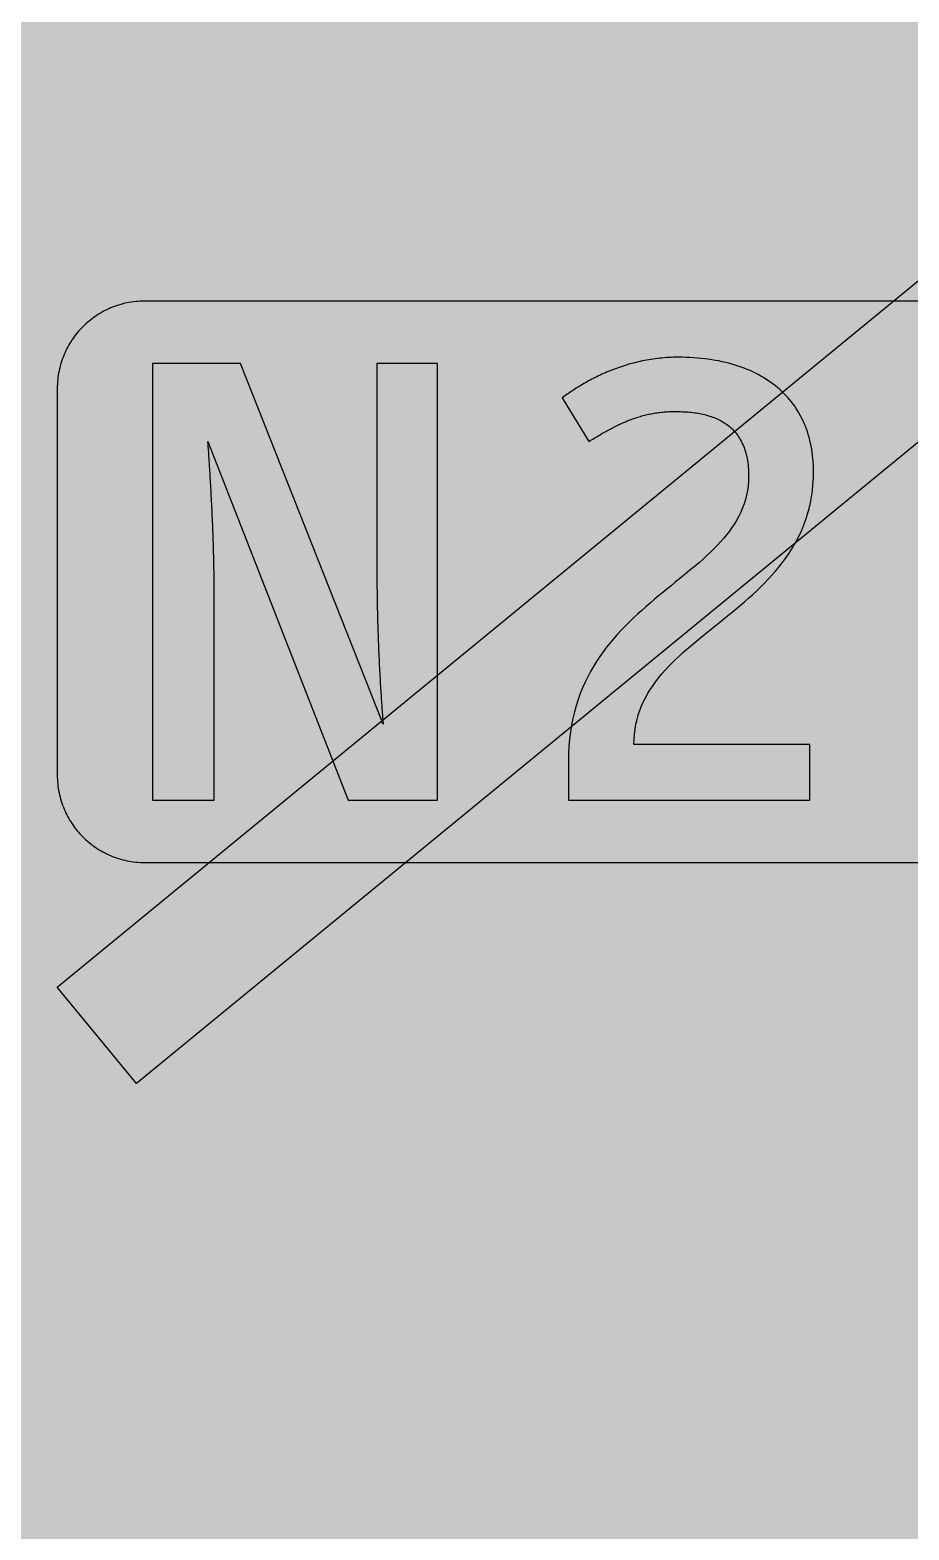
# Model space of a CAD drawing. Header units: millimetres. Extents: x 0 to 423, y 0 to 564.
# Drawn here: x 224.5 to 323.9, y 169.7 to 339.4 of the extents above; entities that cross this region are included whole.
import ezdxf

# ---------------------------------------------------------------- set-up
doc = ezdxf.new("R2010")
doc.units = ezdxf.units.MM

msp = doc.modelspace()

# ---------------------------------------------------------------- hatches: boundary and pattern name
for color, points in [(254, [(21.2189, 0.0537), (20.955, 0.0533), (20.6934, 0.0584), (20.4292, 0.066), (20.1676, 0.0787), (19.906, 0.094), (19.6469, 0.1118), (19.3853, 0.1321), (19.1262, 0.1549), (18.8671, 0.1829), (18.608, 0.2134), (18.349, 0.2464), (18.0924, 0.2845), (17.8359, 0.3251), (17.5793, 0.3683), (17.3253, 0.414), (17.0688, 0.4623), (16.8148, 0.5156), (16.5633, 0.5715), (16.3093, 0.6299), (16.0579, 0.6909), (15.809, 0.7544), (15.56, 0.823), (15.3111, 0.8941), (15.0622, 0.9677), (14.8158, 1.0439), (14.5694, 1.1227), (14.3256, 1.2065), (14.0818, 1.2903), (13.8379, 1.3792), (13.5966, 1.4707), (13.3579, 1.5672), (13.1191, 1.6637), (12.8803, 1.7628), (12.6441, 1.8669), (12.4079, 1.9736), (12.1742, 2.0803), (11.9405, 2.192), (11.7094, 2.3089), (11.4808, 2.4257), (11.2522, 2.5451), (11.0236, 2.6695), (10.7975, 2.794), (10.574, 2.9235), (10.3505, 3.0556), (10.1295, 3.1877), (9.9111, 3.3249), (9.6926, 3.4646), (9.4742, 3.6068), (9.2608, 3.7541), (9.0475, 3.9014), (8.8341, 4.0513), (8.6258, 4.2037), (8.4176, 4.3612), (8.2118, 4.5187), (8.0061, 4.6812), (7.8029, 4.8438), (7.6022, 5.0114), (7.4041, 5.1816), (7.206, 5.3518), (7.0129, 5.527), (6.8174, 5.7048), (6.6269, 5.8826), (6.4389, 6.0655), (6.2509, 6.2509), (6.0655, 6.4389), (5.8852, 6.6269), (5.7048, 6.8174), (5.527, 7.0104), (5.3518, 7.206), (5.1816, 7.4041), (5.0114, 7.6022), (4.8463, 7.8029), (4.6812, 8.0061), (4.5187, 8.2118), (4.3612, 8.4176), (4.2062, 8.6258), (4.0513, 8.8341), (3.9014, 9.0475), (3.7541, 9.2608), (3.6068, 9.4742), (3.4646, 9.6926), (3.3249, 9.9085), (3.1877, 10.1295), (3.0556, 10.3505), (2.9235, 10.574), (2.794, 10.7975), (2.6695, 11.0236), (2.5451, 11.2522), (2.4257, 11.4808), (2.3063, 11.7094), (2.192, 11.9405), (2.0803, 12.1742), (1.971, 12.4079), (1.8669, 12.6441), (1.7628, 12.8803), (1.6637, 13.1191), (1.5646, 13.3579), (1.4707, 13.5966), (1.3792, 13.8379), (1.2903, 14.0818), (1.2065, 14.3256), (1.1227, 14.5694), (1.0439, 14.8158), (0.9652, 15.0622), (0.8915, 15.3111), (0.823, 15.56), (0.7544, 15.809), (0.6883, 16.0604), (0.6274, 16.3119), (0.569, 16.5633), (0.5131, 16.8148), (0.4623, 17.0688), (0.4115, 17.3253), (0.3658, 17.5793), (0.3226, 17.8359), (0.2819, 18.0924), (0.2464, 18.3515), (0.2134, 18.608), (0.1829, 18.8671), (0.1549, 19.1262), (0.1295, 19.3878), (0.1092, 19.6469), (0.0914, 19.9085), (0.0762, 20.1701), (0.066, 20.4318), (0.0584, 20.6934), (0.0533, 20.955), (0.0508, 21.2192), (0.0522, 543.3314), (0.0533, 543.593), (0.0584, 543.8546), (0.066, 544.1188), (0.0762, 544.3804), (0.0914, 544.642), (0.1092, 544.9011), (0.1295, 545.1627), (0.1549, 545.4218), (0.1829, 545.6809), (0.2134, 545.94), (0.2464, 546.1991), (0.2819, 546.4556), (0.3226, 546.7121), (0.3658, 546.9687), (0.4115, 547.2227), (0.4623, 547.4792), (0.5131, 547.7332), (0.569, 547.9847), (0.6274, 548.2387), (0.6883, 548.4876), (0.7544, 548.7391), (0.823, 548.988), (0.8915, 549.2369), (0.9652, 549.4858), (1.0439, 549.7322), (1.1227, 549.9786), (1.2065, 550.2224), (1.2903, 550.4663), (1.3792, 550.7076), (1.4707, 550.9489), (1.5646, 551.1902), (1.6637, 551.4289), (1.7628, 551.6677), (1.8669, 551.9039), (1.971, 552.1401), (2.0803, 552.3738), (2.192, 552.6049), (2.3063, 552.8386), (2.4257, 553.0672), (2.5451, 553.2958), (2.6695, 553.5244), (2.794, 553.7505), (2.9235, 553.974), (3.0556, 554.1975), (3.1877, 554.4185), (3.3249, 554.6369), (3.4646, 554.8554), (3.6068, 555.0738), (3.7541, 555.2872), (3.9014, 555.5005), (4.0513, 555.7114), (4.2062, 555.9222), (4.3612, 556.1305), (4.5187, 556.3362), (4.6812, 556.5419), (4.8463, 556.7451), (5.0114, 556.9458), (5.1816, 557.1439), (5.3518, 557.342), (5.527, 557.5351), (5.7048, 557.7281), (5.8852, 557.9212), (6.0655, 558.1091), (6.2509, 558.2971), (6.4389, 558.4825), (6.6269, 558.6628), (6.8174, 558.8432), (7.0129, 559.021), (7.206, 559.1937), (7.4041, 559.3664), (7.6022, 559.5366), (7.8029, 559.7017), (8.0061, 559.8668), (8.2118, 560.0268), (8.4176, 560.1868), (8.6258, 560.3418), (8.8341, 560.4967), (9.0475, 560.6466), (9.2608, 560.7939), (9.4742, 560.9387), (9.6926, 561.0835), (9.9111, 561.2232), (10.1295, 561.3603), (10.3505, 561.4924), (10.574, 561.6245), (10.7975, 561.754), (11.0236, 561.8785), (11.2522, 562.0029), (11.4808, 562.1223), (11.7094, 562.2392), (11.9405, 562.356), (12.1742, 562.4678), (12.4079, 562.5744), (12.6441, 562.6811), (12.8803, 562.7853), (13.1191, 562.8843), (13.3579, 562.9834), (13.5966, 563.0774), (13.8379, 563.1688), (14.0818, 563.2577), (14.3256, 563.3415), (14.5694, 563.4253), (14.8158, 563.5041), (15.0622, 563.5803), (15.3111, 563.6539), (15.56, 563.7251), (15.809, 563.7936), (16.0579, 563.8571), (16.3093, 563.9206), (16.5633, 563.9791), (16.8148, 564.0349), (17.0688, 564.0857), (17.3253, 564.1365), (17.5793, 564.1823), (17.8359, 564.2254), (18.0924, 564.2635), (18.349, 564.3016), (18.608, 564.3347), (18.8671, 564.3651), (19.1262, 564.3931), (19.3853, 564.4185), (19.6469, 564.4388), (19.906, 564.4566), (20.1676, 564.4718), (20.4292, 564.482), (20.6934, 564.4896), (20.955, 564.4947), (21.2166, 564.4972), (402.2189, 564.4981), (402.4808, 564.4947), (402.7424, 564.4896), (403.0066, 564.482), (403.2682, 564.4718), (403.5298, 564.4566), (403.7889, 564.4388), (404.0505, 564.4185), (404.3096, 564.3931), (404.5687, 564.3651), (404.8277, 564.3347), (405.0868, 564.3016), (405.3434, 564.2635), (405.5999, 564.2254), (405.8564, 564.1823), (406.113, 564.1365), (406.367, 564.0857), (406.621, 564.0349), (406.875, 563.9791), (407.1264, 563.9206), (407.3779, 563.8571), (407.6268, 563.7936), (407.8783, 563.7251), (408.1272, 563.6539), (408.3736, 563.5803), (408.62, 563.5041), (408.8663, 563.4253), (409.1102, 563.3415), (409.354, 563.2577), (409.5979, 563.1688), (409.8392, 563.0774), (410.0805, 562.9834), (410.3192, 562.8843), (410.5554, 562.7853), (410.7942, 562.6811), (411.0279, 562.5744), (411.2616, 562.4678), (411.4952, 562.356), (411.7264, 562.2392), (411.9575, 562.1223), (412.1861, 562.0029), (412.4122, 561.8785), (412.6382, 561.754), (412.8643, 561.6245), (413.0853, 561.4924), (413.3063, 561.3603), (413.5272, 561.2232), (413.7457, 561.0835), (413.9616, 560.9387), (414.1775, 560.7939), (414.3908, 560.6466), (414.6017, 560.4967), (414.8125, 560.3418), (415.0208, 560.1868), (415.2265, 560.0268), (415.4297, 559.8668), (415.6329, 559.7017), (415.8336, 559.5366), (416.0342, 559.3664), (416.2298, 559.1937), (416.4254, 559.021), (416.6184, 558.8432), (416.8089, 558.6628), (416.9994, 558.4825), (417.1848, 558.2971), (417.3703, 558.1091), (417.5531, 557.9212), (417.7335, 557.7281), (417.9087, 557.5351), (418.084, 557.342), (418.2567, 557.1439), (418.4244, 556.9458), (418.592, 556.7451), (418.7546, 556.5419), (418.9171, 556.3362), (419.0746, 556.1305), (419.2321, 555.9222), (419.3845, 555.7114), (419.5369, 555.5005), (419.6842, 555.2872), (419.829, 555.0738), (419.9712, 554.8554), (420.1109, 554.6369), (420.2481, 554.4185), (420.3827, 554.1975), (420.5148, 553.974), (420.6418, 553.7505), (420.7688, 553.5244), (420.8907, 553.2958), (421.0126, 553.0672), (421.1295, 552.8386), (421.2438, 552.6049), (421.3555, 552.3738), (421.4647, 552.1401), (421.5689, 551.9039), (421.673, 551.6677), (421.7746, 551.4289), (421.8711, 551.1902), (421.9651, 550.9489), (422.0566, 550.7076), (422.1455, 550.4663), (422.2318, 550.2224), (422.3131, 549.9786), (422.3918, 549.7322), (422.4706, 549.4858), (422.5442, 549.2369), (422.6128, 548.988), (422.6814, 548.7391), (422.7449, 548.4876), (422.8084, 548.2387), (422.8668, 547.9847), (422.9227, 547.7332), (422.9735, 547.4792), (423.0243, 547.2227), (423.07, 546.9687), (423.1132, 546.7121), (423.1513, 546.4556), (423.1894, 546.1991), (423.2224, 545.94), (423.2529, 545.6809), (423.2808, 545.4218), (423.3037, 545.1627), (423.3266, 544.9011), (423.3443, 544.642), (423.357, 544.3804), (423.3697, 544.1188), (423.3774, 543.8546), (423.3824, 543.593), (423.385, 543.3314), (423.3855, 21.2203), (423.3824, 20.955), (423.3774, 20.6934), (423.3697, 20.4318), (423.357, 20.1701), (423.3443, 19.9085), (423.3266, 19.6469), (423.3037, 19.3878), (423.2808, 19.1262), (423.2529, 18.8671), (423.2224, 18.608), (423.1894, 18.3515), (423.1513, 18.0924), (423.1132, 17.8359), (423.07, 17.5793), (423.0243, 17.3253), (422.9735, 17.0688), (422.9227, 16.8148), (422.8668, 16.5633), (422.8084, 16.3119), (422.7449, 16.0604), (422.6814, 15.809), (422.6128, 15.56), (422.5442, 15.3111), (422.4706, 15.0622), (422.3918, 14.8158), (422.3131, 14.5694), (422.2318, 14.3256), (422.1455, 14.0818), (422.0566, 13.8379), (421.9651, 13.5966), (421.8711, 13.3579), (421.7746, 13.1191), (421.673, 12.8803), (421.5689, 12.6441), (421.4647, 12.4079), (421.3555, 12.1742), (421.2438, 11.9405), (421.1295, 11.7094), (421.0126, 11.4808), (420.8907, 11.2522), (420.7688, 11.0236), (420.6418, 10.7975), (420.5148, 10.574), (420.3827, 10.3505), (420.2481, 10.1295), (420.1109, 9.9085), (419.9712, 9.6926), (419.829, 9.4742), (419.6842, 9.2608), (419.5369, 9.0475), (419.3845, 8.8341), (419.2321, 8.6258), (419.0746, 8.4176), (418.9171, 8.2118), (418.7546, 8.0061), (418.592, 7.8029), (418.4244, 7.6022), (418.2567, 7.4041), (418.084, 7.206), (417.9087, 7.0104), (417.7335, 6.8174), (417.5531, 6.6269), (417.3703, 6.4389), (417.1848, 6.2509), (416.9994, 6.0655), (416.8089, 5.8826), (416.6184, 5.7048), (416.4254, 5.527), (416.2298, 5.3518), (416.0342, 5.1816), (415.8336, 5.0114), (415.6329, 4.8438), (415.4297, 4.6812), (415.2265, 4.5187), (415.0208, 4.3612), (414.8125, 4.2037), (414.6017, 4.0513), (414.3908, 3.9014), (414.1775, 3.7541), (413.9616, 3.6068), (413.7457, 3.4646), (413.5272, 3.3249), (413.3063, 3.1877), (413.0853, 3.0556), (412.8643, 2.9235), (412.6382, 2.794), (412.4122, 2.6695), (412.1861, 2.5451), (411.9575, 2.4257), (411.7264, 2.3089), (411.4952, 2.192), (411.2616, 2.0803), (411.0279, 1.9736), (410.7942, 1.8669), (410.5554, 1.7628), (410.3192, 1.6637), (410.0805, 1.5672), (409.8392, 1.4707), (409.5979, 1.3792), (409.354, 1.2903), (409.1102, 1.2065), (408.8663, 1.1227), (408.62, 1.0439), (408.3736, 0.9677), (408.1272, 0.8941), (407.8783, 0.823), (407.6268, 0.7544), (407.3779, 0.6909), (407.1264, 0.6299), (406.875, 0.5715), (406.621, 0.5156), (406.367, 0.4623), (406.113, 0.414), (405.8564, 0.3683), (405.5999, 0.3251), (405.3434, 0.2845), (405.0868, 0.2464), (404.8277, 0.2134), (404.5687, 0.1829), (404.3096, 0.1549), (404.0505, 0.1321), (403.7889, 0.1118), (403.5298, 0.094), (403.2682, 0.0787), (403.0066, 0.066), (402.7424, 0.0584), (402.4808, 0.0533), (402.2166, 0.0533)]), (22, [(227.5939, 231.1231), (352.7005, 333.7536), (361.6494, 322.8453), (236.5446, 220.2131)]), (104, [(351.7717, 245.2342), (352.0262, 245.237), (352.2777, 245.2446), (352.5317, 245.2624), (352.7806, 245.2827), (353.0295, 245.3132), (353.2759, 245.3462), (353.5197, 245.3869), (353.761, 245.4326), (354.0023, 245.4859), (354.2386, 245.5443), (354.4748, 245.6078), (354.7085, 245.6764), (354.9396, 245.7526), (355.1657, 245.8314), (355.3917, 245.9177), (355.6152, 246.0092), (355.8362, 246.1057), (356.0521, 246.2073), (356.268, 246.314), (356.4788, 246.4257), (356.6871, 246.5426), (356.8929, 246.6619), (357.0935, 246.7889), (357.2942, 246.921), (357.4898, 247.0556), (357.6803, 247.1953), (357.8682, 247.3401), (358.0536, 247.4874), (358.234, 247.6424), (358.4118, 247.7999), (358.5845, 247.9599), (358.7547, 248.125), (358.9198, 248.2952), (359.0823, 248.4679), (359.2398, 248.6457), (359.3922, 248.8286), (359.5421, 249.0114), (359.6869, 249.1994), (359.8266, 249.3924), (359.9612, 249.588), (360.0933, 249.7861), (360.2177, 249.9893), (360.3396, 250.1951), (360.4565, 250.4034), (360.5682, 250.6142), (360.6749, 250.8275), (360.7765, 251.046), (360.873, 251.2644), (360.9619, 251.4879), (361.0483, 251.714), (361.1296, 251.9426), (361.2032, 252.1737), (361.2744, 252.4074), (361.3379, 252.6411), (361.3963, 252.8799), (361.4471, 253.1186), (361.4928, 253.3625), (361.5334, 253.6063), (361.569, 253.8527), (361.5969, 254.1016), (361.6198, 254.3505), (361.635, 254.602), (361.6452, 254.856), (361.6477, 255.11), (361.6494, 298.8564), (361.6452, 299.1104), (361.635, 299.3644), (361.6198, 299.6159), (361.5969, 299.8648), (361.569, 300.1137), (361.5334, 300.3601), (361.4928, 300.6039), (361.4471, 300.8452), (361.3963, 301.0865), (361.3379, 301.3227), (361.2744, 301.559), (361.2032, 301.7926), (361.1296, 302.0238), (361.0483, 302.2498), (360.9619, 302.4759), (360.873, 302.6994), (360.7765, 302.9204), (360.6749, 303.1363), (360.5682, 303.3522), (360.4565, 303.563), (360.3396, 303.7713), (360.2177, 303.977), (360.0933, 304.1777), (359.9612, 304.3784), (359.8266, 304.5714), (359.6869, 304.7644), (359.5421, 304.9524), (359.3922, 305.1378), (359.2398, 305.3182), (359.0823, 305.496), (358.9198, 305.6687), (358.7547, 305.8389), (358.5845, 306.004), (358.4118, 306.1665), (358.234, 306.324), (358.0536, 306.4764), (357.8682, 306.6263), (357.6803, 306.771), (357.4898, 306.9107), (357.2942, 307.0454), (357.0935, 307.1774), (356.8929, 307.3019), (356.6871, 307.4238), (356.4788, 307.5407), (356.268, 307.6524), (356.0521, 307.7591), (355.8362, 307.8607), (355.6152, 307.9572), (355.3917, 308.0487), (355.1657, 308.1325), (354.9396, 308.2138), (354.7085, 308.29), (354.4748, 308.3585), (354.2386, 308.422), (354.0023, 308.4805), (353.761, 308.5313), (353.5197, 308.5795), (353.2759, 308.6202), (353.0295, 308.6532), (352.7806, 308.6811), (352.5317, 308.704), (352.2777, 308.7192), (352.0262, 308.7294), (351.7697, 308.7319), (237.4717, 308.7342), (237.2157, 308.7294), (236.9617, 308.7192), (236.7102, 308.704), (236.4613, 308.6811), (236.2124, 308.6532), (235.966, 308.6202), (235.7222, 308.5795), (235.4809, 308.5313), (235.2396, 308.4805), (235.0033, 308.422), (234.7671, 308.3585), (234.5334, 308.29), (234.3023, 308.2138), (234.0737, 308.1325), (233.8502, 308.0487), (233.6267, 307.9572), (233.4057, 307.8607), (233.1898, 307.7591), (232.9739, 307.6524), (232.7631, 307.5407), (232.5548, 307.4238), (232.349, 307.3019), (232.1458, 307.1774), (231.9477, 307.0454), (231.7521, 306.9107), (231.5616, 306.771), (231.3737, 306.6263), (231.1883, 306.4764), (231.0079, 306.324), (230.8301, 306.1665), (230.6549, 306.004), (230.4872, 305.8389), (230.3196, 305.6687), (230.1596, 305.496), (230.0021, 305.3182), (229.8497, 305.1378), (229.6998, 304.9524), (229.555, 304.7644), (229.4153, 304.5714), (229.2807, 304.3784), (229.1486, 304.1777), (229.0242, 303.977), (228.9023, 303.7713), (228.7854, 303.563), (228.6737, 303.3522), (228.567, 303.1363), (228.4654, 302.9204), (228.3689, 302.6994), (228.2774, 302.4759), (228.1911, 302.2498), (228.1123, 302.0238), (228.0361, 301.7926), (227.9675, 301.559), (227.904, 301.3227), (227.8456, 301.0865), (227.7923, 300.8452), (227.7466, 300.6039), (227.7059, 300.3601), (227.6729, 300.1137), (227.6424, 299.8648), (227.6221, 299.6159), (227.6043, 299.3644), (227.5967, 299.1104), (227.5916, 298.8564), (227.5939, 255.112), (227.5967, 254.856), (227.6043, 254.602), (227.6221, 254.3505), (227.6424, 254.1016), (227.6729, 253.8527), (227.7059, 253.6063), (227.7466, 253.3625), (227.7923, 253.1186), (227.8456, 252.8799), (227.904, 252.6411), (227.9675, 252.4074), (228.0361, 252.1737), (228.1123, 251.9426), (228.1911, 251.714), (228.2774, 251.4879), (228.3689, 251.2644), (228.4654, 251.046), (228.567, 250.8275), (228.6737, 250.6142), (228.7854, 250.4034), (228.9023, 250.1951), (229.0242, 249.9893), (229.1486, 249.7861), (229.2807, 249.588), (229.4153, 249.3924), (229.555, 249.1994), (229.6998, 249.0114), (229.8497, 248.8286), (230.0021, 248.6457), (230.1596, 248.4679), (230.3196, 248.2952), (230.4872, 248.125), (230.6549, 247.9599), (230.8301, 247.7999), (231.0079, 247.6424), (231.1883, 247.4874), (231.3737, 247.3401), (231.5616, 247.1953), (231.7521, 247.0556), (231.9477, 246.921), (232.1458, 246.7889), (232.349, 246.6619), (232.5548, 246.5426), (232.7631, 246.4257), (232.9739, 246.314), (233.1898, 246.2073), (233.4057, 246.1057), (233.6267, 246.0092), (233.8502, 245.9177), (234.0737, 245.8314), (234.3023, 245.7526), (234.5334, 245.6764), (234.7671, 245.6078), (235.0033, 245.5443), (235.2396, 245.4859), (235.4809, 245.4326), (235.7222, 245.3869), (235.966, 245.3462), (236.2124, 245.3132), (236.4613, 245.2827), (236.7102, 245.2624), (236.9617, 245.2446), (237.2157, 245.237), (237.4697, 245.2319)]), (254, [(297.4799, 296.2448), (297.6855, 296.2427), (297.8937, 296.2402), (298.0995, 296.2351), (298.3052, 296.225), (298.5084, 296.2173), (298.7116, 296.2046), (298.9123, 296.1894), (299.1129, 296.1716), (299.3111, 296.1513), (299.5092, 296.1284), (299.7022, 296.103), (299.8978, 296.0751), (300.0883, 296.0421), (300.2788, 296.0091), (300.4668, 295.971), (300.6547, 295.9303), (300.8376, 295.8871), (301.0205, 295.8389), (301.2008, 295.7881), (301.3786, 295.7347), (301.5539, 295.6789), (301.7266, 295.6179), (301.8968, 295.5519), (302.067, 295.4833), (302.2321, 295.4122), (302.3946, 295.336), (302.5521, 295.2572), (302.7096, 295.1734), (302.8645, 295.0845), (303.0144, 294.9931), (303.1642, 294.8965), (303.3065, 294.7975), (303.4487, 294.6933), (303.5859, 294.5841), (303.7205, 294.4698), (303.8526, 294.3504), (303.9796, 294.2285), (304.104, 294.1015), (304.226, 293.9694), (304.3403, 293.8323), (304.4546, 293.69), (304.5638, 293.5427), (304.6679, 293.3903), (304.767, 293.2328), (304.8635, 293.0703), (304.9575, 292.9026), (305.0438, 292.7299), (305.1277, 292.5521), (305.2064, 292.3692), (305.2801, 292.1787), (305.3512, 291.9832), (305.4172, 291.7825), (305.4756, 291.5768), (305.5315, 291.3659), (305.5823, 291.1475), (305.628, 290.9214), (305.6687, 290.6928), (305.7042, 290.4566), (305.7347, 290.2128), (305.7576, 289.9639), (305.7779, 289.7099), (305.7931, 289.4482), (305.8008, 289.179), (305.8033, 288.9047), (305.7881, 288.3535), (305.7449, 287.8176), (305.6738, 287.2943), (305.5747, 286.7863), (305.4502, 286.2885), (305.3004, 285.8033), (305.1251, 285.3309), (304.927, 284.8686), (304.706, 284.4165), (304.4647, 283.9745), (304.2031, 283.5402), (303.9212, 283.116), (303.6214, 282.6995), (303.3039, 282.288), (302.9687, 281.8841), (302.6181, 281.4853), (302.2524, 281.0916), (301.8714, 280.703), (301.4802, 280.3195), (301.0738, 279.9385), (300.6573, 279.5575), (300.2331, 279.1816), (299.7962, 278.8056), (299.3517, 278.4297), (298.8996, 278.0563), (298.4424, 277.6804), (297.9776, 277.302), (297.5102, 276.9235), (297.0378, 276.5425), (296.5628, 276.1564), (296.0853, 275.7703), (295.6077, 275.3766), (295.1302, 274.9779), (294.6552, 274.574), (294.1803, 274.1651), (293.7078, 273.7485), (293.2379, 273.3243), (292.7756, 272.89), (292.3159, 272.4506), (291.8663, 271.9984), (291.4218, 271.5362), (290.9849, 271.0663), (290.5582, 270.5811), (290.1442, 270.0858), (289.7378, 269.5778), (289.3441, 269.0571), (288.9656, 268.5212), (288.5999, 267.97), (288.2494, 267.4061), (287.9141, 266.8245), (287.5966, 266.225), (287.2969, 265.6103), (287.0149, 264.9779), (286.7508, 264.3276), (286.5095, 263.6571), (286.291, 262.9662), (286.0929, 262.2575), (285.9176, 261.526), (285.7678, 260.7716), (285.6433, 259.9969), (285.5443, 259.1994), (285.4731, 258.379), (285.43, 257.5331), (285.4147, 256.6619), (285.4152, 252.2897), (312.7195, 252.2897), (312.7195, 258.5678), (292.8236, 258.5678), (292.8366, 259.1638), (292.8798, 259.7455), (292.9509, 260.3119), (293.05, 260.8631), (293.1744, 261.4016), (293.3243, 261.9248), (293.4995, 262.4379), (293.6951, 262.9357), (293.9136, 263.4234), (294.1549, 263.9009), (294.4165, 264.3657), (294.6984, 264.8229), (294.9956, 265.27), (295.3131, 265.7069), (295.6484, 266.1387), (295.9964, 266.5603), (296.3621, 266.9769), (296.7406, 267.3858), (297.1317, 267.7897), (297.5356, 268.1884), (297.9496, 268.5821), (298.3738, 268.9708), (298.8081, 269.3568), (299.2501, 269.7404), (299.7022, 270.1214), (300.1569, 270.4998), (300.6192, 270.8783), (301.0865, 271.2568), (301.5564, 271.6352), (302.0314, 272.0137), (302.5064, 272.3947), (302.9814, 272.7757), (303.4589, 273.1592), (303.9339, 273.5453), (304.4063, 273.9365), (304.8762, 274.3327), (305.3436, 274.7315), (305.8058, 275.1379), (306.263, 275.5468), (306.7126, 275.9659), (307.1546, 276.3901), (307.5889, 276.8219), (308.0131, 277.2639), (308.4297, 277.7134), (308.831, 278.1706), (309.2247, 278.6405), (309.6031, 279.1206), (309.9664, 279.6108), (310.3169, 280.1137), (310.6496, 280.6294), (310.9671, 281.1577), (311.2668, 281.6987), (311.5462, 282.255), (311.8079, 282.8265), (312.0492, 283.4107), (312.2676, 284.0126), (312.4657, 284.6324), (312.6384, 285.2674), (312.7883, 285.9202), (312.9128, 286.5907), (313.0118, 287.2816), (313.0829, 287.9903), (313.1261, 288.7193), (313.1414, 289.4711), (313.1363, 289.8445), (313.1236, 290.2153), (313.1033, 290.5811), (313.0753, 290.9418), (313.0372, 291.2974), (312.9915, 291.6479), (312.9382, 291.9933), (312.8772, 292.3337), (312.8061, 292.6715), (312.7299, 293.0017), (312.6435, 293.3268), (312.5495, 293.6494), (312.4505, 293.9644), (312.3413, 294.2742), (312.2219, 294.5816), (312.0974, 294.8813), (311.9653, 295.1759), (311.8256, 295.4655), (311.6783, 295.75), (311.5234, 296.0294), (311.3608, 296.3012), (311.1906, 296.5704), (311.0128, 296.832), (310.8274, 297.0911), (310.6344, 297.3426), (310.4337, 297.5864), (310.228, 297.8277), (310.0121, 298.0614), (309.7911, 298.29), (309.5625, 298.5135), (309.3263, 298.7294), (309.085, 298.9428), (308.8335, 299.1485), (308.577, 299.3466), (308.3128, 299.5397), (308.0436, 299.7276), (307.7667, 299.908), (307.4822, 300.0858), (307.1901, 300.2534), (306.893, 300.416), (306.5882, 300.5734), (306.2757, 300.7233), (305.9582, 300.8681), (305.6331, 301.0078), (305.3029, 301.1373), (304.9651, 301.2643), (304.6222, 301.3837), (304.2717, 301.4955), (303.9161, 301.6021), (303.5529, 301.7012), (303.182, 301.7926), (302.8061, 301.879), (302.4251, 301.9577), (302.039, 302.0314), (301.6428, 302.0974), (301.244, 302.1559), (300.8376, 302.2092), (300.4261, 302.2549), (300.0096, 302.293), (299.5854, 302.326), (299.1561, 302.3489), (298.7192, 302.3667), (298.2773, 302.3768), (297.8302, 302.3819), (297.5635, 302.3794), (297.2994, 302.3743), (297.0352, 302.3667), (296.7736, 302.354), (296.5145, 302.3387), (296.2554, 302.3184), (295.9989, 302.2956), (295.7449, 302.2702), (295.4934, 302.2422), (295.242, 302.2117), (294.9931, 302.1762), (294.7467, 302.1406), (294.5003, 302.1), (294.2565, 302.0568), (294.0152, 302.0111), (293.7764, 301.9628), (293.5402, 301.912), (293.304, 301.8587), (293.0703, 301.8028), (292.8391, 301.7444), (292.608, 301.6834), (292.3794, 301.6199), (292.1533, 301.5564), (291.9298, 301.4878), (291.7088, 301.4193), (291.4879, 301.3481), (291.272, 301.2745), (291.0561, 301.2008), (290.8402, 301.1221), (290.6293, 301.0433), (290.4185, 300.9646), (290.2128, 300.8833), (290.007, 300.7995), (289.8013, 300.7131), (289.6006, 300.6268), (289.4025, 300.5404), (289.2044, 300.4515), (289.0088, 300.3601), (288.8158, 300.2686), (288.6253, 300.1772), (288.4373, 300.0832), (288.2494, 299.9892), (288.0639, 299.8927), (287.8836, 299.7962), (287.7033, 299.6997), (287.5255, 299.6032), (287.3502, 299.5041), (287.1749, 299.405), (287.0048, 299.306), (286.8346, 299.2044), (286.6695, 299.1053), (286.5044, 299.0037), (286.3418, 298.9047), (286.1818, 298.8031), (286.0243, 298.7015), (285.8694, 298.5999), (285.7144, 298.4983), (285.5646, 298.3967), (285.4147, 298.2976), (285.2699, 298.196), (285.1252, 298.0944), (284.9855, 297.9953), (284.8458, 297.8937), (284.7086, 297.7947), (287.7425, 292.8578), (287.8887, 292.9484), (288.0385, 293.0398), (288.1859, 293.1312), (288.3332, 293.2201), (288.478, 293.309), (288.6253, 293.3954), (288.7701, 293.4843), (288.9148, 293.5681), (289.0596, 293.6545), (289.2044, 293.7383), (289.3492, 293.8221), (289.4914, 293.9034), (289.6362, 293.9847), (289.7784, 294.0634), (289.9232, 294.1422), (290.0655, 294.2184), (290.2102, 294.2946), (290.3525, 294.3708), (290.4947, 294.4444), (290.6395, 294.5181), (290.7817, 294.5892), (290.9265, 294.6603), (291.0688, 294.7289), (291.2135, 294.7975), (291.3558, 294.8635), (291.5006, 294.927), (291.6453, 294.9931), (291.7901, 295.054), (291.9349, 295.115), (292.0797, 295.1759), (292.2245, 295.2344), (292.3718, 295.2902), (292.5191, 295.3461), (292.6664, 295.3995), (292.8137, 295.4528), (292.9611, 295.5036), (293.1109, 295.5544), (293.2582, 295.6027), (293.4106, 295.6484), (293.5605, 295.6941), (293.7129, 295.7373), (293.8653, 295.7779), (294.0177, 295.8186), (294.1701, 295.8567), (294.325, 295.8922), (294.4825, 295.9278), (294.6375, 295.9608), (294.7949, 295.9913), (294.955, 296.0218), (295.115, 296.0497), (295.275, 296.0751), (295.4376, 296.1005), (295.6001, 296.1234), (295.7652, 296.1437), (295.9303, 296.1615), (296.0954, 296.1792), (296.2656, 296.1945), (296.4332, 296.2072), (296.6034, 296.2173), (296.7761, 296.2275), (296.9489, 296.2351), (297.1241, 296.2402), (297.3019, 296.2427), (297.4797, 296.2427)]), (254, [(270.5971, 252.2897), (270.5971, 301.6772), (263.7536, 301.6772), (263.7536, 277.4774), (263.7536, 277.0784), (263.7536, 276.6847), (263.7561, 276.2885), (263.7612, 275.8948), (263.7638, 275.5011), (263.7688, 275.1099), (263.7765, 274.7213), (263.7815, 274.3327), (263.7892, 273.9466), (263.7993, 273.5631), (263.8069, 273.1821), (263.8171, 272.8011), (263.8273, 272.4252), (263.84, 272.0518), (263.8501, 271.6809), (263.8628, 271.3126), (263.8755, 270.9494), (263.8882, 270.5887), (263.9009, 270.2306), (263.9162, 269.8801), (263.9314, 269.5296), (263.9441, 269.1841), (263.9593, 268.8438), (263.9746, 268.5085), (263.9924, 268.1783), (264.0076, 267.8532), (264.0228, 267.5306), (264.0381, 267.2156), (264.0559, 266.9057), (264.0711, 266.6009), (264.0889, 266.3038), (264.1041, 266.0117), (264.1219, 265.7246), (264.1371, 265.4452), (264.1549, 265.1709), (264.1702, 264.9042), (264.1879, 264.6451), (264.2032, 264.3937), (264.2184, 264.1473), (264.2337, 263.9085), (264.2489, 263.6799), (264.2641, 263.4564), (264.2794, 263.2431), (264.2946, 263.0348), (264.3073, 262.8367), (264.3226, 262.6487), (264.3353, 262.4684), (264.348, 262.2956), (264.3607, 262.1331), (264.3708, 261.9781), (264.3835, 261.8359), (264.3937, 261.7013), (264.4013, 261.5743), (264.4115, 261.46), (264.4191, 261.3558), (264.4267, 261.2619), (264.4343, 261.1755), (264.4394, 261.1018), (264.4445, 261.0409), (264.4496, 260.9875), (264.4546, 260.9494), (264.4546, 260.919), (264.4572, 260.9012), (264.4572, 260.8961), (248.3033, 301.6772), (238.3536, 301.6772), (238.3536, 252.2897), (245.3389, 252.2897), (245.3389, 276.4892), (245.3361, 276.8194), (245.3361, 277.1546), (245.3335, 277.495), (245.331, 277.8354), (245.3259, 278.1783), (245.3208, 278.5212), (245.3132, 278.8691), (245.3081, 279.2171), (245.3005, 279.5651), (245.2903, 279.9156), (245.2827, 280.2661), (245.2726, 280.6192), (245.2624, 280.9697), (245.2522, 281.3202), (245.2395, 281.6708), (245.2268, 282.0213), (245.2141, 282.3718), (245.2014, 282.7198), (245.1887, 283.0652), (245.1735, 283.4107), (245.1608, 283.7536), (245.1456, 284.0939), (245.1303, 284.4317), (245.1151, 284.767), (245.0998, 285.0998), (245.0821, 285.43), (245.0668, 285.7551), (245.0516, 286.0751), (245.0338, 286.3926), (245.0186, 286.705), (245.0008, 287.0149), (244.9855, 287.3172), (244.9678, 287.6169), (244.9525, 287.909), (244.9347, 288.196), (244.9195, 288.478), (244.9017, 288.7523), (244.8865, 289.0215), (244.8712, 289.2831), (244.856, 289.5371), (244.8408, 289.7861), (244.8255, 290.0248), (244.8103, 290.256), (244.795, 290.482), (244.7823, 290.6979), (244.7671, 290.9037), (244.7544, 291.1018), (244.7417, 291.2923), (244.729, 291.4701), (244.7188, 291.6403), (244.7087, 291.8003), (244.696, 291.9501), (244.6884, 292.0898), (244.6782, 292.2194), (244.6706, 292.3362), (244.663, 292.4429), (244.6553, 292.5369), (244.6503, 292.6207), (244.6452, 292.6918), (244.6401, 292.7502), (244.6376, 292.796), (244.635, 292.829), (244.6325, 292.8493), (244.6325, 292.8569), (260.5084, 252.2897)])]:
    msp.add_hatch(color=color).paths.add_polyline_path(points)
h = msp.add_hatch(color=59)
h.paths.add_polyline_path([(411.0383, 444.5536), (141.1633, 552.1509), (118.2328, 552.1509), (411.0383, 409.2759), (411.0383, 416.3314), (246.4717, 493.8804), (272.1282, 495.5258), (411.0383, 437.4981)])
h.paths.add_polyline_path([(217.0105, 12.4009), (217.0105, 75.0189), (188.7883, 75.0189), (188.7883, 12.4009)], flags=16)
h.paths.add_polyline_path([(217.0105, 149.1023), (217.0105, 201.137), (251.6822, 239.9425), (246.9515, 239.9425), (215.5169, 204.7582), (204.7586, 230.8377), (223.7299, 249.24), (223.7029, 249.2959), (223.6775, 249.3518), (223.6521, 249.4077), (223.6267, 249.4661), (223.6038, 249.522), (223.5784, 249.5779), (223.553, 249.6363), (223.5302, 249.6922), (223.5073, 249.7506), (223.4819, 249.8065), (223.459, 249.8649), (223.4362, 249.9208), (223.4133, 249.9792), (223.3905, 250.0376), (223.3676, 250.096), (223.3473, 250.1519), (223.3244, 250.2103), (223.3016, 250.2687), (223.2812, 250.3272), (223.2609, 250.3856), (223.2381, 250.444), (223.2177, 250.4999), (223.1974, 250.5583), (223.1771, 250.6167), (223.1568, 250.6751), (223.1365, 250.7361), (223.1161, 250.7945), (223.0984, 250.8529), (223.078, 250.9114), (223.0603, 250.9698), (223.0399, 251.0282), (223.0222, 251.0892), (223.0044, 251.1476), (222.9866, 251.206), (222.9688, 251.2644), (222.951, 251.3254), (222.9333, 251.3838), (222.9155, 251.4448), (222.8977, 251.5032), (222.8825, 251.5616), (222.8647, 251.6226), (222.8494, 251.6835), (222.8342, 251.7419), (222.8164, 251.8029), (222.8012, 251.8613), (222.7859, 251.9223), (222.7707, 251.9807), (222.758, 252.0417), (222.7428, 252.1026), (222.7275, 252.1636), (222.7148, 252.222), (222.6996, 252.283), (222.6869, 252.3439), (222.6742, 252.4049), (222.6589, 252.4633), (222.6462, 252.5243), (222.6335, 252.5852), (222.6208, 252.6462), (222.6081, 252.7071), (222.598, 252.7681), (222.5853, 252.8291), (222.5751, 252.89), (222.5624, 252.951), (222.5523, 253.0119), (203.3104, 234.3475), (152.2497, 358.1231), (126.4528, 358.1231), (188.7883, 194.0814), (188.7883, 149.1023)], flags=16)
h.paths.add_polyline_path([(121.6875, 432.2064), (110.7722, 458.6647), (124.302, 499.0246), (134.0224, 491.1531), (127.405, 520.4009), (103.0676, 516.2197), (112.7883, 508.3482), (86.9075, 462.1925), (98.3008, 432.2064)], flags=16)
h.paths.add_polyline_path([(317.8736, 314.0259), (349.3865, 349.2952), (364.7447, 337.4771), (361.3108, 375.762), (320.0301, 371.8839), (334.0089, 361.127), (285.4508, 314.0259), (290.5181, 314.0259), (339.393, 361.4357), (329.2891, 369.2105), (358.1135, 371.917), (360.5114, 345.186), (348.9399, 354.0908), (313.1425, 314.0259)], flags=16)

# ---------------------------------------------------------------- linework, layer by layer
at = {"color": 22}
msp.add_lwpolyline([(227.5939, 231.1231), (352.7005, 333.7536), (361.6494, 322.8453), (236.5446, 220.2131), (227.5939, 231.1231)], dxfattribs=at)
at = {"color": 104}
msp.add_lwpolyline([(351.7697, 308.7319), (237.4717, 308.7342), (237.2157, 308.7294), (236.9617, 308.7192), (236.7102, 308.704), (236.4613, 308.6811), (236.2124, 308.6532), (235.966, 308.6202), (235.7222, 308.5795), (235.4809, 308.5313), (235.2396, 308.4805), (235.0033, 308.422), (234.7671, 308.3585), (234.5334, 308.29), (234.3023, 308.2138), (234.0737, 308.1325), (233.8502, 308.0487), (233.6267, 307.9572), (233.4057, 307.8607), (233.1898, 307.7591), (232.9739, 307.6524), (232.7631, 307.5407), (232.5548, 307.4238), (232.349, 307.3019), (232.1458, 307.1774), (231.9477, 307.0454), (231.7521, 306.9107), (231.5616, 306.771), (231.3737, 306.6263), (231.1883, 306.4764), (231.0079, 306.324), (230.8301, 306.1665), (230.6549, 306.004), (230.4872, 305.8389), (230.3196, 305.6687), (230.1596, 305.496), (230.0021, 305.3182), (229.8497, 305.1378), (229.6998, 304.9524), (229.555, 304.7644), (229.4153, 304.5714), (229.2807, 304.3784), (229.1486, 304.1777), (229.0242, 303.977), (228.9023, 303.7713), (228.7854, 303.563), (228.6737, 303.3522), (228.567, 303.1363), (228.4654, 302.9204), (228.3689, 302.6994), (228.2774, 302.4759), (228.1911, 302.2498), (228.1123, 302.0238), (228.0361, 301.7926), (227.9675, 301.559), (227.904, 301.3227), (227.8456, 301.0865), (227.7923, 300.8452), (227.7466, 300.6039), (227.7059, 300.3601), (227.6729, 300.1137), (227.6424, 299.8648), (227.6221, 299.6159), (227.6043, 299.3644), (227.5967, 299.1104), (227.5916, 298.8564), (227.5939, 255.112), (227.5967, 254.856), (227.6043, 254.602), (227.6221, 254.3505), (227.6424, 254.1016), (227.6729, 253.8527), (227.7059, 253.6063), (227.7466, 253.3625), (227.7923, 253.1186), (227.8456, 252.8799), (227.904, 252.6411), (227.9675, 252.4074), (228.0361, 252.1737), (228.1123, 251.9426), (228.1911, 251.714), (228.2774, 251.4879), (228.3689, 251.2644), (228.4654, 251.046), (228.567, 250.8275), (228.6737, 250.6142), (228.7854, 250.4034), (228.9023, 250.1951), (229.0242, 249.9893), (229.1486, 249.7861), (229.2807, 249.588), (229.4153, 249.3924), (229.555, 249.1994), (229.6998, 249.0114), (229.8497, 248.8286), (230.0021, 248.6457), (230.1596, 248.4679), (230.3196, 248.2952), (230.4872, 248.125), (230.6549, 247.9599), (230.8301, 247.7999), (231.0079, 247.6424), (231.1883, 247.4874), (231.3737, 247.3401), (231.5616, 247.1953), (231.7521, 247.0556), (231.9477, 246.921), (232.1458, 246.7889), (232.349, 246.6619), (232.5548, 246.5426), (232.7631, 246.4257), (232.9739, 246.314), (233.1898, 246.2073), (233.4057, 246.1057), (233.6267, 246.0092), (233.8502, 245.9177), (234.0737, 245.8314), (234.3023, 245.7526), (234.5334, 245.6764), (234.7671, 245.6078), (235.0033, 245.5443), (235.2396, 245.4859), (235.4809, 245.4326), (235.7222, 245.3869), (235.966, 245.3462), (236.2124, 245.3132), (236.4613, 245.2827), (236.7102, 245.2624), (236.9617, 245.2446), (237.2157, 245.237), (237.4697, 245.2319), (351.7717, 245.2342)], dxfattribs=at)
at = {"color": 254}
for points in [[(297.4799, 296.2448), (297.6855, 296.2427), (297.8937, 296.2402), (298.0995, 296.2351), (298.3052, 296.225), (298.5084, 296.2173), (298.7116, 296.2046), (298.9123, 296.1894), (299.1129, 296.1716), (299.3111, 296.1513), (299.5092, 296.1284), (299.7022, 296.103), (299.8978, 296.0751), (300.0883, 296.0421), (300.2788, 296.0091), (300.4668, 295.971), (300.6547, 295.9303), (300.8376, 295.8871), (301.0205, 295.8389), (301.2008, 295.7881), (301.3786, 295.7347), (301.5539, 295.6789), (301.7266, 295.6179), (301.8968, 295.5519), (302.067, 295.4833), (302.2321, 295.4122), (302.3946, 295.336), (302.5521, 295.2572), (302.7096, 295.1734), (302.8645, 295.0845), (303.0144, 294.9931), (303.1642, 294.8965), (303.3065, 294.7975), (303.4487, 294.6933), (303.5859, 294.5841), (303.7205, 294.4698), (303.8526, 294.3504), (303.9796, 294.2285), (304.104, 294.1015), (304.226, 293.9694), (304.3403, 293.8323), (304.4546, 293.69), (304.5638, 293.5427), (304.6679, 293.3903), (304.767, 293.2328), (304.8635, 293.0703), (304.9575, 292.9026), (305.0438, 292.7299), (305.1277, 292.5521), (305.2064, 292.3692), (305.2801, 292.1787), (305.3512, 291.9832), (305.4172, 291.7825), (305.4756, 291.5768), (305.5315, 291.3659), (305.5823, 291.1475), (305.628, 290.9214), (305.6687, 290.6928), (305.7042, 290.4566), (305.7347, 290.2128), (305.7576, 289.9639), (305.7779, 289.7099), (305.7931, 289.4482), (305.8008, 289.179), (305.8033, 288.9047), (305.7881, 288.3535), (305.7449, 287.8176), (305.6738, 287.2943), (305.5747, 286.7863), (305.4502, 286.2885), (305.3004, 285.8033), (305.1251, 285.3309), (304.927, 284.8686), (304.706, 284.4165), (304.4647, 283.9745), (304.2031, 283.5402), (303.9212, 283.116), (303.6214, 282.6995), (303.3039, 282.288), (302.9687, 281.8841), (302.6181, 281.4853), (302.2524, 281.0916), (301.8714, 280.703), (301.4802, 280.3195), (301.0738, 279.9385), (300.6573, 279.5575), (300.2331, 279.1816), (299.7962, 278.8056), (299.3517, 278.4297), (298.8996, 278.0563), (298.4424, 277.6804), (297.9776, 277.302), (297.5102, 276.9235), (297.0378, 276.5425), (296.5628, 276.1564), (296.0853, 275.7703), (295.6077, 275.3766), (295.1302, 274.9779), (294.6552, 274.574), (294.1803, 274.1651), (293.7078, 273.7485), (293.2379, 273.3243), (292.7756, 272.89), (292.3159, 272.4506), (291.8663, 271.9984), (291.4218, 271.5362), (290.9849, 271.0663), (290.5582, 270.5811), (290.1442, 270.0858), (289.7378, 269.5778), (289.3441, 269.0571), (288.9656, 268.5212), (288.5999, 267.97), (288.2494, 267.4061), (287.9141, 266.8245), (287.5966, 266.225), (287.2969, 265.6103), (287.0149, 264.9779), (286.7508, 264.3276), (286.5095, 263.6571), (286.291, 262.9662), (286.0929, 262.2575), (285.9176, 261.526), (285.7678, 260.7716), (285.6433, 259.9969), (285.5443, 259.1994), (285.4731, 258.379), (285.43, 257.5331), (285.4147, 256.6619), (285.4152, 252.2897), (312.7195, 252.2897), (312.7195, 258.5678), (292.8236, 258.5678), (292.8366, 259.1638), (292.8798, 259.7455), (292.9509, 260.3119), (293.05, 260.8631), (293.1744, 261.4016), (293.3243, 261.9248), (293.4995, 262.4379), (293.6951, 262.9357), (293.9136, 263.4234), (294.1549, 263.9009), (294.4165, 264.3657), (294.6984, 264.8229), (294.9956, 265.27), (295.3131, 265.7069), (295.6484, 266.1387), (295.9964, 266.5603), (296.3621, 266.9769), (296.7406, 267.3858), (297.1317, 267.7897), (297.5356, 268.1884), (297.9496, 268.5821), (298.3738, 268.9708), (298.8081, 269.3568), (299.2501, 269.7404), (299.7022, 270.1214), (300.1569, 270.4998), (300.6192, 270.8783), (301.0865, 271.2568), (301.5564, 271.6352), (302.0314, 272.0137), (302.5064, 272.3947), (302.9814, 272.7757), (303.4589, 273.1592), (303.9339, 273.5453), (304.4063, 273.9365), (304.8762, 274.3327), (305.3436, 274.7315), (305.8058, 275.1379), (306.263, 275.5468), (306.7126, 275.9659), (307.1546, 276.3901), (307.5889, 276.8219), (308.0131, 277.2639), (308.4297, 277.7134), (308.831, 278.1706), (309.2247, 278.6405), (309.6031, 279.1206), (309.9664, 279.6108), (310.3169, 280.1137), (310.6496, 280.6294), (310.9671, 281.1577), (311.2668, 281.6987), (311.5462, 282.255), (311.8079, 282.8265), (312.0492, 283.4107), (312.2676, 284.0126), (312.4657, 284.6324), (312.6384, 285.2674), (312.7883, 285.9202), (312.9128, 286.5907), (313.0118, 287.2816), (313.0829, 287.9903), (313.1261, 288.7193), (313.1414, 289.4711), (313.1363, 289.8445), (313.1236, 290.2153), (313.1033, 290.5811), (313.0753, 290.9418), (313.0372, 291.2974), (312.9915, 291.6479), (312.9382, 291.9933), (312.8772, 292.3337), (312.8061, 292.6715), (312.7299, 293.0017), (312.6435, 293.3268), (312.5495, 293.6494), (312.4505, 293.9644), (312.3413, 294.2742), (312.2219, 294.5816), (312.0974, 294.8813), (311.9653, 295.1759), (311.8256, 295.4655), (311.6783, 295.75), (311.5234, 296.0294), (311.3608, 296.3012), (311.1906, 296.5704), (311.0128, 296.832), (310.8274, 297.0911), (310.6344, 297.3426), (310.4337, 297.5864), (310.228, 297.8277), (310.0121, 298.0614), (309.7911, 298.29), (309.5625, 298.5135), (309.3263, 298.7294), (309.085, 298.9428), (308.8335, 299.1485), (308.577, 299.3466), (308.3128, 299.5397), (308.0436, 299.7276), (307.7667, 299.908), (307.4822, 300.0858), (307.1901, 300.2534), (306.893, 300.416), (306.5882, 300.5734), (306.2757, 300.7233), (305.9582, 300.8681), (305.6331, 301.0078), (305.3029, 301.1373), (304.9651, 301.2643), (304.6222, 301.3837), (304.2717, 301.4955), (303.9161, 301.6021), (303.5529, 301.7012), (303.182, 301.7926), (302.8061, 301.879), (302.4251, 301.9577), (302.039, 302.0314), (301.6428, 302.0974), (301.244, 302.1559), (300.8376, 302.2092), (300.4261, 302.2549), (300.0096, 302.293), (299.5854, 302.326), (299.1561, 302.3489), (298.7192, 302.3667), (298.2773, 302.3768), (297.8302, 302.3819), (297.5635, 302.3794), (297.2994, 302.3743), (297.0352, 302.3667), (296.7736, 302.354), (296.5145, 302.3387), (296.2554, 302.3184), (295.9989, 302.2956), (295.7449, 302.2702), (295.4934, 302.2422), (295.242, 302.2117), (294.9931, 302.1762), (294.7467, 302.1406), (294.5003, 302.1), (294.2565, 302.0568), (294.0152, 302.0111), (293.7764, 301.9628), (293.5402, 301.912), (293.304, 301.8587), (293.0703, 301.8028), (292.8391, 301.7444), (292.608, 301.6834), (292.3794, 301.6199), (292.1533, 301.5564), (291.9298, 301.4878), (291.7088, 301.4193), (291.4879, 301.3481), (291.272, 301.2745), (291.0561, 301.2008), (290.8402, 301.1221), (290.6293, 301.0433), (290.4185, 300.9646), (290.2128, 300.8833), (290.007, 300.7995), (289.8013, 300.7131), (289.6006, 300.6268), (289.4025, 300.5404), (289.2044, 300.4515), (289.0088, 300.3601), (288.8158, 300.2686), (288.6253, 300.1772), (288.4373, 300.0832), (288.2494, 299.9892), (288.0639, 299.8927), (287.8836, 299.7962), (287.7033, 299.6997), (287.5255, 299.6032), (287.3502, 299.5041), (287.1749, 299.405), (287.0048, 299.306), (286.8346, 299.2044), (286.6695, 299.1053), (286.5044, 299.0037), (286.3418, 298.9047), (286.1818, 298.8031), (286.0243, 298.7015), (285.8694, 298.5999), (285.7144, 298.4983), (285.5646, 298.3967), (285.4147, 298.2976), (285.2699, 298.196), (285.1252, 298.0944), (284.9855, 297.9953), (284.8458, 297.8937), (284.7086, 297.7947), (287.7425, 292.8578), (287.8887, 292.9484), (288.0385, 293.0398), (288.1859, 293.1312), (288.3332, 293.2201), (288.478, 293.309), (288.6253, 293.3954), (288.7701, 293.4843), (288.9148, 293.5681), (289.0596, 293.6545), (289.2044, 293.7383), (289.3492, 293.8221), (289.4914, 293.9034), (289.6362, 293.9847), (289.7784, 294.0634), (289.9232, 294.1422), (290.0655, 294.2184), (290.2102, 294.2946), (290.3525, 294.3708), (290.4947, 294.4444), (290.6395, 294.5181), (290.7817, 294.5892), (290.9265, 294.6603), (291.0688, 294.7289), (291.2135, 294.7975), (291.3558, 294.8635), (291.5006, 294.927), (291.6453, 294.9931), (291.7901, 295.054), (291.9349, 295.115), (292.0797, 295.1759), (292.2245, 295.2344), (292.3718, 295.2902), (292.5191, 295.3461), (292.6664, 295.3995), (292.8137, 295.4528), (292.9611, 295.5036), (293.1109, 295.5544), (293.2582, 295.6027), (293.4106, 295.6484), (293.5605, 295.6941), (293.7129, 295.7373), (293.8653, 295.7779), (294.0177, 295.8186), (294.1701, 295.8567), (294.325, 295.8922), (294.4825, 295.9278), (294.6375, 295.9608), (294.7949, 295.9913), (294.955, 296.0218), (295.115, 296.0497), (295.275, 296.0751), (295.4376, 296.1005), (295.6001, 296.1234), (295.7652, 296.1437), (295.9303, 296.1615), (296.0954, 296.1792), (296.2656, 296.1945), (296.4332, 296.2072), (296.6034, 296.2173), (296.7761, 296.2275), (296.9489, 296.2351), (297.1241, 296.2402), (297.3019, 296.2427), (297.4797, 296.2427), (297.4799, 296.2448)], [(270.5971, 252.2897), (270.5971, 301.6772), (263.7536, 301.6772), (263.7536, 277.4774), (263.7536, 277.0784), (263.7536, 276.6847), (263.7561, 276.2885), (263.7612, 275.8948), (263.7638, 275.5011), (263.7688, 275.1099), (263.7765, 274.7213), (263.7815, 274.3327), (263.7892, 273.9466), (263.7993, 273.5631), (263.8069, 273.1821), (263.8171, 272.8011), (263.8273, 272.4252), (263.84, 272.0518), (263.8501, 271.6809), (263.8628, 271.3126), (263.8755, 270.9494), (263.8882, 270.5887), (263.9009, 270.2306), (263.9162, 269.8801), (263.9314, 269.5296), (263.9441, 269.1841), (263.9593, 268.8438), (263.9746, 268.5085), (263.9924, 268.1783), (264.0076, 267.8532), (264.0228, 267.5306), (264.0381, 267.2156), (264.0559, 266.9057), (264.0711, 266.6009), (264.0889, 266.3038), (264.1041, 266.0117), (264.1219, 265.7246), (264.1371, 265.4452), (264.1549, 265.1709), (264.1702, 264.9042), (264.1879, 264.6451), (264.2032, 264.3937), (264.2184, 264.1473), (264.2337, 263.9085), (264.2489, 263.6799), (264.2641, 263.4564), (264.2794, 263.2431), (264.2946, 263.0348), (264.3073, 262.8367), (264.3226, 262.6487), (264.3353, 262.4684), (264.348, 262.2956), (264.3607, 262.1331), (264.3708, 261.9781), (264.3835, 261.8359), (264.3937, 261.7013), (264.4013, 261.5743), (264.4115, 261.46), (264.4191, 261.3558), (264.4267, 261.2619), (264.4343, 261.1755), (264.4394, 261.1018), (264.4445, 261.0409), (264.4496, 260.9875), (264.4546, 260.9494), (264.4546, 260.919), (264.4572, 260.9012), (264.4572, 260.8961), (248.3033, 301.6772), (238.3536, 301.6772), (238.3536, 252.2897), (245.3389, 252.2897), (245.3389, 276.4892), (245.3361, 276.8194), (245.3361, 277.1546), (245.3335, 277.495), (245.331, 277.8354), (245.3259, 278.1783), (245.3208, 278.5212), (245.3132, 278.8691), (245.3081, 279.2171), (245.3005, 279.5651), (245.2903, 279.9156), (245.2827, 280.2661), (245.2726, 280.6192), (245.2624, 280.9697), (245.2522, 281.3202), (245.2395, 281.6708), (245.2268, 282.0213), (245.2141, 282.3718), (245.2014, 282.7198), (245.1887, 283.0652), (245.1735, 283.4107), (245.1608, 283.7536), (245.1456, 284.0939), (245.1303, 284.4317), (245.1151, 284.767), (245.0998, 285.0998), (245.0821, 285.43), (245.0668, 285.7551), (245.0516, 286.0751), (245.0338, 286.3926), (245.0186, 286.705), (245.0008, 287.0149), (244.9855, 287.3172), (244.9678, 287.6169), (244.9525, 287.909), (244.9347, 288.196), (244.9195, 288.478), (244.9017, 288.7523), (244.8865, 289.0215), (244.8712, 289.2831), (244.856, 289.5371), (244.8408, 289.7861), (244.8255, 290.0248), (244.8103, 290.256), (244.795, 290.482), (244.7823, 290.6979), (244.7671, 290.9037), (244.7544, 291.1018), (244.7417, 291.2923), (244.729, 291.4701), (244.7188, 291.6403), (244.7087, 291.8003), (244.696, 291.9501), (244.6884, 292.0898), (244.6782, 292.2194), (244.6706, 292.3362), (244.663, 292.4429), (244.6553, 292.5369), (244.6503, 292.6207), (244.6452, 292.6918), (244.6401, 292.7502), (244.6376, 292.796), (244.635, 292.829), (244.6325, 292.8493), (244.6325, 292.8569), (260.5084, 252.2897), (270.5971, 252.2897)]]:
    msp.add_lwpolyline(points, dxfattribs=at)

doc.saveas('drawing.dxf')
